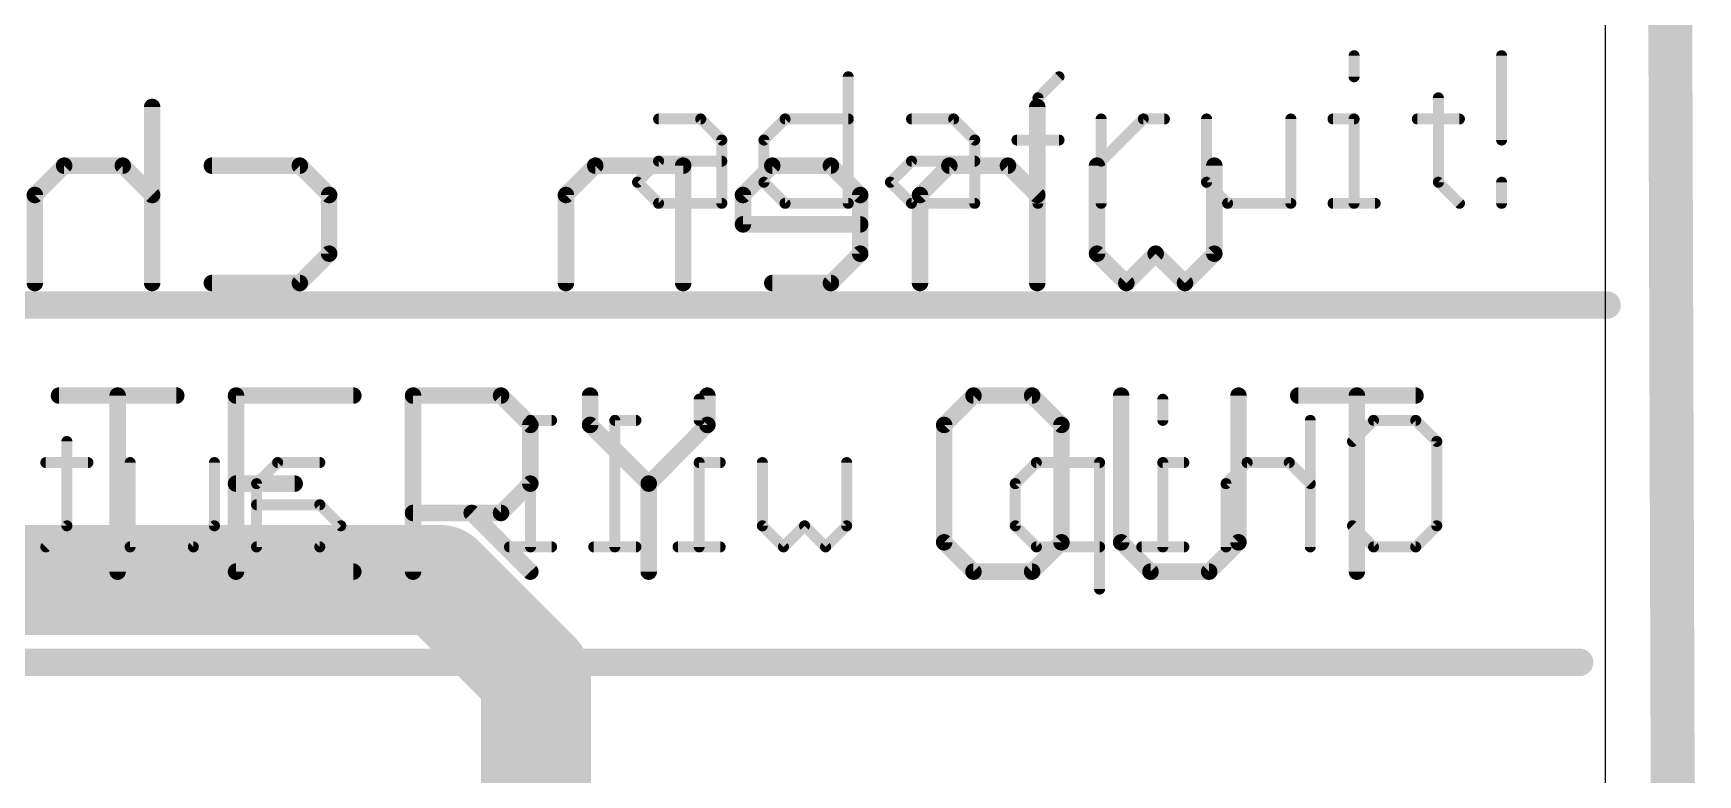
# Model space of a CAD drawing. Extents: x -0.7 to 44.7, y -0.3 to 41.4.
# Drawn here: x 29.26 to 44.65, y 9.12 to 15.97 of the extents above; entities that cross this region are included whole.
import ezdxf

# ---------------------------------------------------------------- set-up
doc = ezdxf.new("R2010")
doc.units = 0
for name, color, linetype in [('1', 12, 'CONTINUOUS'), ('16', 132, 'CONTINUOUS'), ('20', 53, 'CONTINUOUS'), ('21', 40, 'CONTINUOUS'), ('22', 6, 'CONTINUOUS')]:
    doc.layers.add(name, color=color, linetype=linetype)

msp = doc.modelspace()

# ---------------------------------------------------------------- linework, layer by layer
at = {"layer": '1'}
for points, const_width in [([(44.323, 40.64), (44.45, 0)], 0.4064), ([(26.289, 10.922), (33.02, 10.922)], 1.016), ([(33.02, 10.922), (33.909, 10.033)], 1.016), ([(33.909, 10.033), (33.909, 3.859)], 1.016)]:
    msp.add_lwpolyline(points, dxfattribs=dict(at, const_width=const_width))
at = {"layer": '1', "const_width": 0.508}
for points in [[(33.1996, 11.1016, 1), (32.8404, 10.7424)], [(33.02, 10.668, 1), (33.02, 11.176)], [(34.163, 10.033, 1), (33.655, 10.033)], [(33.7294, 9.8534, 1), (34.0886, 10.2126)]]:
    msp.add_lwpolyline(points, format="xyb", dxfattribs=at)
at = {"layer": '16', "const_width": 0.4064}
msp.add_lwpolyline([(44.323, 40.64), (44.45, 0)], dxfattribs=at)
at = {"layer": '20'}
msp.add_line((43.8, 3.213), (43.8, 37.427), dxfattribs=at)
at = {"layer": '21'}
for points, const_width in [([(41.4754, 15.7661), (41.4754, 15.5712)], 0.1016), ([(42.8397, 15.7661), (42.8397, 14.9865)], 0.1016), ([(36.7978, 15.5712), (36.7978, 14.4018)], 0.1016), ([(38.5519, 15.3763), (38.7468, 15.5712)], 0.1016), ([(38.5519, 14.4018), (38.5519, 15.3763)], 0.1016), ([(42.255, 15.3763), (42.255, 14.5967)], 0.1016), ([(35.0437, 15.1814), (35.4335, 15.1814)], 0.1016), ([(35.4335, 15.1814), (35.6284, 14.9865)], 0.1016), ([(36.0182, 14.9865), (36.2131, 15.1814)], 0.1016), ([(36.2131, 15.1814), (36.7978, 15.1814)], 0.1016), ([(37.3825, 15.1814), (37.7723, 15.1814)], 0.1016), ([(37.7723, 15.1814), (37.9672, 14.9865)], 0.1016), ([(39.1366, 14.4018), (39.1366, 15.1814)], 0.1016), ([(39.1366, 14.7916), (39.5264, 15.1814)], 0.1016), ([(39.5264, 15.1814), (39.7213, 15.1814)], 0.1016), ([(40.1111, 15.1814), (40.1111, 14.5967)], 0.1016), ([(40.8907, 14.4018), (40.8907, 15.1814)], 0.1016), ([(41.2805, 15.1814), (41.4754, 15.1814)], 0.1016), ([(41.4754, 15.1814), (41.4754, 14.4018)], 0.1016), ([(42.0601, 15.1814), (42.4499, 15.1814)], 0.1016), ([(35.6284, 14.9865), (35.6284, 14.4018)], 0.1016), ([(36.0182, 14.5967), (36.0182, 14.9865)], 0.1016), ([(37.9672, 14.9865), (37.9672, 14.4018)], 0.1016), ([(38.357, 14.9865), (38.7468, 14.9865)], 0.1016), ([(34.8488, 14.5967), (35.0437, 14.7916)], 0.1016), ([(35.0437, 14.7916), (35.6284, 14.7916)], 0.1016), ([(37.1876, 14.5967), (37.3825, 14.7916)], 0.1016), ([(37.3825, 14.7916), (37.9672, 14.7916)], 0.1016), ([(35.0437, 14.4018), (34.8488, 14.5967)], 0.1016), ([(36.2131, 14.4018), (36.0182, 14.5967)], 0.1016), ([(37.3825, 14.4018), (37.1876, 14.5967)], 0.1016), ([(40.1111, 14.5967), (40.306, 14.4018)], 0.1016), ([(42.255, 14.5967), (42.4499, 14.4018)], 0.1016), ([(42.8397, 14.5967), (42.8397, 14.4018)], 0.1016), ([(35.6284, 14.4018), (35.0437, 14.4018)], 0.1016), ([(36.7978, 14.4018), (36.2131, 14.4018)], 0.1016), ([(37.9672, 14.4018), (37.3825, 14.4018)], 0.1016), ([(40.306, 14.4018), (40.8907, 14.4018)], 0.1016), ([(41.2805, 14.4018), (41.6703, 14.4018)], 0.1016), ([(22.225, 13.462), (43.815, 13.462)], 0.254), ([(29.4987, 12.6252), (30.5833, 12.6252)], 0.1524), ([(30.041, 10.9982), (30.041, 12.6252)], 0.1524), ([(32.2205, 12.6252), (31.1358, 12.6252)], 0.1524), ([(31.1358, 12.6252), (31.1358, 10.9982)], 0.1524), ([(32.773, 10.9982), (32.773, 12.6252)], 0.1524), ([(32.773, 12.6252), (33.5865, 12.6252)], 0.1524), ([(33.5865, 12.6252), (33.8576, 12.354)], 0.1524), ([(34.4101, 12.6252), (34.4101, 12.354)], 0.1524), ([(35.4948, 12.354), (35.4948, 12.6252)], 0.1524), ([(37.9556, 12.6252), (37.6845, 12.354)], 0.1524), ([(38.4979, 12.6252), (37.9556, 12.6252)], 0.1524), ([(38.7691, 12.354), (38.4979, 12.6252)], 0.1524), ([(39.3216, 12.6252), (39.3216, 11.2694)], 0.1524), ([(40.4063, 11.2694), (40.4063, 12.6252)], 0.1524), ([(40.9588, 12.6252), (42.0434, 12.6252)], 0.1524), ([(41.5011, 10.9982), (41.5011, 12.6252)], 0.1524), ([(33.8576, 12.354), (33.8576, 11.8117)], 0.1524), ([(34.4101, 12.354), (34.9525, 11.8117)], 0.1524), ([(34.9525, 11.8117), (35.4948, 12.354)], 0.1524), ([(37.6845, 12.354), (37.6845, 11.2694)], 0.1524), ([(38.7691, 11.2694), (38.7691, 12.354)], 0.1524), ([(31.1358, 11.8117), (31.6782, 11.8117)], 0.1524), ([(33.8576, 11.8117), (33.5865, 11.5405)], 0.1524), ([(34.9525, 11.8117), (34.9525, 10.9982)], 0.1524), ([(33.5865, 11.5405), (32.773, 11.5405)], 0.1524), ([(33.3153, 11.5405), (33.8576, 10.9982)], 0.1524), ([(37.6845, 11.2694), (37.9556, 10.9982)], 0.1524), ([(38.4979, 10.9982), (38.7691, 11.2694)], 0.1524), ([(39.3216, 11.2694), (39.5928, 10.9982)], 0.1524), ([(40.1351, 10.9982), (40.4063, 11.2694)], 0.1524), ([(31.1358, 10.9982), (32.2205, 10.9982)], 0.1524), ([(37.9556, 10.9982), (38.4979, 10.9982)], 0.1524), ([(39.5928, 10.9982), (40.1351, 10.9982)], 0.1524), ([(22.225, 10.16), (43.561, 10.16)], 0.254)]:
    msp.add_lwpolyline(points, dxfattribs=dict(at, const_width=const_width))
for points, const_width in [([(41.5008, 15.7661, 1), (41.45, 15.7661)], 0.0508), ([(42.8651, 15.7661, 1), (42.8143, 15.7661)], 0.0508), ([(36.8232, 15.5712, 1), (36.7724, 15.5712)], 0.0508), ([(38.7647, 15.5532, 1), (38.7288, 15.5892)], 0.0508), ([(41.45, 15.5712, 1), (41.5008, 15.5712)], 0.0508), ([(38.5339, 15.3943, 1), (38.5698, 15.3583)], 0.0508), ([(38.5773, 15.3763, 1), (38.5265, 15.3763)], 0.0508), ([(42.2804, 15.3763, 1), (42.2296, 15.3763)], 0.0508), ([(35.0437, 15.2068, 1), (35.0437, 15.156)], 0.0508), ([(35.4515, 15.1994, 1), (35.4155, 15.1634)], 0.0508), ([(35.4335, 15.156, 1), (35.4335, 15.2068)], 0.0508), ([(36.2131, 15.2068, 1), (36.2131, 15.156)], 0.0508), ([(36.2311, 15.1634, 1), (36.1951, 15.1994)], 0.0508), ([(36.7978, 15.156, 1), (36.7978, 15.2068)], 0.0508), ([(37.3825, 15.2068, 1), (37.3825, 15.156)], 0.0508), ([(37.7903, 15.1994, 1), (37.7543, 15.1634)], 0.0508), ([(37.7723, 15.156, 1), (37.7723, 15.2068)], 0.0508), ([(39.162, 15.1814, 1), (39.1112, 15.1814)], 0.0508), ([(39.5264, 15.2068, 1), (39.5264, 15.156)], 0.0508), ([(39.5443, 15.1634, 1), (39.5084, 15.1994)], 0.0508), ([(39.7213, 15.156, 1), (39.7213, 15.2068)], 0.0508), ([(40.1365, 15.1814, 1), (40.0857, 15.1814)], 0.0508), ([(40.9161, 15.1814, 1), (40.8653, 15.1814)], 0.0508), ([(41.2805, 15.2068, 1), (41.2805, 15.156)], 0.0508), ([(41.5008, 15.1814, 1), (41.45, 15.1814)], 0.0508), ([(41.4754, 15.156, 1), (41.4754, 15.2068)], 0.0508), ([(42.0601, 15.2068, 1), (42.0601, 15.156)], 0.0508), ([(42.4499, 15.156, 1), (42.4499, 15.2068)], 0.0508), ([(35.6538, 14.9865, 1), (35.603, 14.9865)], 0.0508), ([(35.6104, 14.9685, 1), (35.6464, 15.0045)], 0.0508), ([(36.0002, 15.0045, 1), (36.0362, 14.9685)], 0.0508), ([(36.0436, 14.9865, 1), (35.9928, 14.9865)], 0.0508), ([(37.9926, 14.9865, 1), (37.9418, 14.9865)], 0.0508), ([(37.9492, 14.9685, 1), (37.9852, 15.0045)], 0.0508), ([(38.357, 15.0119, 1), (38.357, 14.9611)], 0.0508), ([(38.7468, 14.9611, 1), (38.7468, 15.0119)], 0.0508), ([(42.8143, 14.9865, 1), (42.8651, 14.9865)], 0.0508), ([(35.0437, 14.817, 1), (35.0437, 14.7662)], 0.0508), ([(35.0617, 14.7736, 1), (35.0257, 14.8096)], 0.0508), ([(35.6284, 14.7662, 1), (35.6284, 14.817)], 0.0508), ([(37.3825, 14.817, 1), (37.3825, 14.7662)], 0.0508), ([(37.4005, 14.7736, 1), (37.3645, 14.8096)], 0.0508), ([(37.9672, 14.7662, 1), (37.9672, 14.817)], 0.0508), ([(39.1186, 14.8096, 1), (39.1545, 14.7736)], 0.0508), ([(34.8668, 14.6147, 1), (34.8308, 14.5787)], 0.0508), ([(34.8308, 14.6147, 1), (34.8668, 14.5787)], 0.0508), ([(36.0362, 14.6147, 1), (36.0002, 14.5787)], 0.0508), ([(37.2056, 14.6147, 1), (37.1696, 14.5787)], 0.0508), ([(37.1696, 14.6147, 1), (37.2056, 14.5787)], 0.0508), ([(40.129, 14.6147, 1), (40.0931, 14.5787)], 0.0508), ([(42.2729, 14.6147, 1), (42.237, 14.5787)], 0.0508), ([(42.8651, 14.5967, 1), (42.8143, 14.5967)], 0.0508), ([(35.9928, 14.5967, 1), (36.0436, 14.5967)], 0.0508), ([(40.0857, 14.5967, 1), (40.1365, 14.5967)], 0.0508), ([(42.2296, 14.5967, 1), (42.2804, 14.5967)], 0.0508), ([(35.0437, 14.4272, 1), (35.0437, 14.3764)], 0.0508), ([(35.0257, 14.3838, 1), (35.0617, 14.4198)], 0.0508), ([(35.603, 14.4018, 1), (35.6538, 14.4018)], 0.0508), ([(35.6284, 14.3764, 1), (35.6284, 14.4272)], 0.0508), ([(36.2131, 14.4272, 1), (36.2131, 14.3764)], 0.0508), ([(36.1951, 14.3838, 1), (36.2311, 14.4198)], 0.0508), ([(36.7724, 14.4018, 1), (36.8232, 14.4018)], 0.0508), ([(36.7978, 14.3764, 1), (36.7978, 14.4272)], 0.0508), ([(37.3825, 14.4272, 1), (37.3825, 14.3764)], 0.0508), ([(37.3645, 14.3838, 1), (37.4005, 14.4198)], 0.0508), ([(37.9418, 14.4018, 1), (37.9926, 14.4018)], 0.0508), ([(37.9672, 14.3764, 1), (37.9672, 14.4272)], 0.0508), ([(38.5265, 14.4018, 1), (38.5773, 14.4018)], 0.0508), ([(39.1112, 14.4018, 1), (39.162, 14.4018)], 0.0508), ([(40.306, 14.4272, 1), (40.306, 14.3764)], 0.0508), ([(40.288, 14.3838, 1), (40.3239, 14.4198)], 0.0508), ([(40.8653, 14.4018, 1), (40.9161, 14.4018)], 0.0508), ([(40.8907, 14.3764, 1), (40.8907, 14.4272)], 0.0508), ([(41.2805, 14.4272, 1), (41.2805, 14.3764)], 0.0508), ([(41.45, 14.4018, 1), (41.5008, 14.4018)], 0.0508), ([(41.6703, 14.3764, 1), (41.6703, 14.4272)], 0.0508), ([(42.4319, 14.3838, 1), (42.4678, 14.4198)], 0.0508), ([(42.8143, 14.4018, 1), (42.8651, 14.4018)], 0.0508), ([(43.815, 13.3985, 1), (43.815, 13.5255)], 0.127), ([(29.4987, 12.6633, 1), (29.4987, 12.5871)], 0.0762), ([(30.0791, 12.6252, 1), (30.0029, 12.6252)], 0.0762), ([(30.5833, 12.5871, 1), (30.5833, 12.6633)], 0.0762), ([(31.1358, 12.6633, 1), (31.1358, 12.5871)], 0.0762), ([(31.1739, 12.6252, 1), (31.0977, 12.6252)], 0.0762), ([(32.2205, 12.5871, 1), (32.2205, 12.6633)], 0.0762), ([(32.8111, 12.6252, 1), (32.7349, 12.6252)], 0.0762), ([(32.773, 12.6633, 1), (32.773, 12.5871)], 0.0762), ([(33.6134, 12.6521, 1), (33.5595, 12.5982)], 0.0762), ([(33.5865, 12.5871, 1), (33.5865, 12.6633)], 0.0762), ([(34.4482, 12.6252, 1), (34.372, 12.6252)], 0.0762), ([(35.5329, 12.6252, 1), (35.4567, 12.6252)], 0.0762), ([(37.9556, 12.6633, 1), (37.9556, 12.5871)], 0.0762), ([(37.9826, 12.5982, 1), (37.9287, 12.6521)], 0.0762), ([(38.5249, 12.6521, 1), (38.471, 12.5982)], 0.0762), ([(38.4979, 12.5871, 1), (38.4979, 12.6633)], 0.0762), ([(39.3597, 12.6252, 1), (39.2835, 12.6252)], 0.0762), ([(40.4444, 12.6252, 1), (40.3682, 12.6252)], 0.0762), ([(40.9588, 12.6633, 1), (40.9588, 12.5871)], 0.0762), ([(41.5392, 12.6252, 1), (41.463, 12.6252)], 0.0762), ([(42.0434, 12.5871, 1), (42.0434, 12.6633)], 0.0762), ([(33.8957, 12.354, 1), (33.8195, 12.354)], 0.0762), ([(33.8307, 12.3271, 1), (33.8846, 12.381)], 0.0762), ([(34.4371, 12.381, 1), (34.3832, 12.3271)], 0.0762), ([(34.372, 12.354, 1), (34.4482, 12.354)], 0.0762), ([(35.4567, 12.354, 1), (35.5329, 12.354)], 0.0762), ([(35.5217, 12.3271, 1), (35.4679, 12.381)], 0.0762), ([(37.6575, 12.381, 1), (37.7114, 12.3271)], 0.0762), ([(37.7226, 12.354, 1), (37.6464, 12.354)], 0.0762), ([(38.8072, 12.354, 1), (38.731, 12.354)], 0.0762), ([(38.7422, 12.3271, 1), (38.796, 12.381)], 0.0762), ([(31.1358, 11.8498, 1), (31.1358, 11.7736)], 0.0762), ([(31.6782, 11.7736, 1), (31.6782, 11.8498)], 0.0762), ([(33.8846, 11.7848, 1), (33.8307, 11.8386)], 0.0762), ([(34.9906, 11.8117, 1), (34.9144, 11.8117)], 0.0762), ([(34.9255, 11.8386, 1), (34.9794, 11.7848)], 0.0762), ([(34.9255, 11.7848, 1), (34.9794, 11.8386)], 0.0762), ([(33.8195, 11.8117, 1), (33.8957, 11.8117)], 0.0762), ([(32.773, 11.5786, 1), (32.773, 11.5024)], 0.0762), ([(33.3423, 11.5675, 1), (33.2884, 11.5136)], 0.0762), ([(33.5595, 11.5675, 1), (33.6134, 11.5136)], 0.0762), ([(33.5865, 11.5024, 1), (33.5865, 11.5786)], 0.0762), ([(37.7114, 11.2963, 1), (37.6575, 11.2424)], 0.0762), ([(37.6464, 11.2694, 1), (37.7226, 11.2694)], 0.0762), ([(38.731, 11.2694, 1), (38.8072, 11.2694)], 0.0762), ([(38.796, 11.2424, 1), (38.7422, 11.2963)], 0.0762), ([(39.3485, 11.2963, 1), (39.2947, 11.2424)], 0.0762), ([(39.2835, 11.2694, 1), (39.3597, 11.2694)], 0.0762), ([(40.3682, 11.2694, 1), (40.4444, 11.2694)], 0.0762), ([(40.4332, 11.2424, 1), (40.3793, 11.2963)], 0.0762), ([(30.0029, 10.9982, 1), (30.0791, 10.9982)], 0.0762), ([(31.1358, 11.0363, 1), (31.1358, 10.9601)], 0.0762), ([(31.0977, 10.9982, 1), (31.1739, 10.9982)], 0.0762), ([(32.2205, 10.9601, 1), (32.2205, 11.0363)], 0.0762), ([(32.7349, 10.9982, 1), (32.8111, 10.9982)], 0.0762), ([(33.8307, 10.9713, 1), (33.8846, 11.0251)], 0.0762), ([(34.9144, 10.9982, 1), (34.9906, 10.9982)], 0.0762), ([(37.9556, 11.0363, 1), (37.9556, 10.9601)], 0.0762), ([(37.9287, 10.9713, 1), (37.9826, 11.0251)], 0.0762), ([(38.471, 11.0251, 1), (38.5249, 10.9713)], 0.0762), ([(38.4979, 10.9601, 1), (38.4979, 11.0363)], 0.0762), ([(39.5928, 11.0363, 1), (39.5928, 10.9601)], 0.0762), ([(39.5658, 10.9713, 1), (39.6197, 11.0251)], 0.0762), ([(40.1082, 11.0251, 1), (40.162, 10.9713)], 0.0762), ([(40.1351, 10.9601, 1), (40.1351, 11.0363)], 0.0762), ([(41.463, 10.9982, 1), (41.5392, 10.9982)], 0.0762), ([(43.561, 10.0965, 1), (43.561, 10.2235)], 0.127)]:
    msp.add_lwpolyline(points, format="xyb", dxfattribs=dict(at, const_width=const_width))
at = {"layer": '22'}
for points, const_width in [([(30.3599, 15.2922), (30.3599, 13.6652)], 0.1524), ([(38.5456, 15.2922), (38.5456, 13.6652)], 0.1524), ([(29.5464, 14.7499), (29.2752, 14.4787)], 0.1524), ([(30.0887, 14.7499), (29.5464, 14.7499)], 0.1524), ([(30.3599, 14.4787), (30.0887, 14.7499)], 0.1524), ([(30.9124, 14.7499), (31.7259, 14.7499)], 0.1524), ([(31.7259, 14.7499), (31.997, 14.4787)], 0.1524), ([(34.4578, 14.7499), (34.1867, 14.4787)], 0.1524), ([(35.2713, 14.7499), (34.4578, 14.7499)], 0.1524), ([(35.2713, 13.6652), (35.2713, 14.7499)], 0.1524), ([(36.095, 14.7499), (35.8238, 14.4787)], 0.1524), ([(36.6373, 14.7499), (36.095, 14.7499)], 0.1524), ([(36.9085, 14.4787), (36.6373, 14.7499)], 0.1524), ([(37.7322, 14.7499), (37.461, 14.4787)], 0.1524), ([(38.2745, 14.7499), (37.7322, 14.7499)], 0.1524), ([(38.5456, 14.4787), (38.2745, 14.7499)], 0.1524), ([(39.0981, 13.9364), (39.0981, 14.7499)], 0.1524), ([(40.1828, 14.7499), (40.1828, 13.9364)], 0.1524), ([(29.2752, 14.4787), (29.2752, 13.6652)], 0.1524), ([(31.997, 14.4787), (31.997, 13.9364)], 0.1524), ([(34.1867, 14.4787), (34.1867, 13.6652)], 0.1524), ([(35.8238, 14.4787), (35.8238, 14.2075)], 0.1524), ([(36.9085, 13.9364), (36.9085, 14.4787)], 0.1524), ([(37.461, 14.4787), (37.461, 13.6652)], 0.1524), ([(35.8238, 14.2075), (36.9085, 14.2075)], 0.1524), ([(31.997, 13.9364), (31.7259, 13.6652)], 0.1524), ([(36.6373, 13.6652), (36.9085, 13.9364)], 0.1524), ([(39.3693, 13.6652), (39.0981, 13.9364)], 0.1524), ([(39.6405, 13.9364), (39.3693, 13.6652)], 0.1524), ([(39.9116, 13.6652), (39.6405, 13.9364)], 0.1524), ([(40.1828, 13.9364), (39.9116, 13.6652)], 0.1524), ([(31.7259, 13.6652), (30.9124, 13.6652)], 0.1524), ([(36.095, 13.6652), (36.6373, 13.6652)], 0.1524), ([(35.4187, 12.5911), (35.4187, 12.3962)], 0.1016), ([(39.7065, 12.5911), (39.7065, 12.3962)], 0.1016), ([(34.0544, 12.3962), (33.8595, 12.3962)], 0.1016), ([(33.8595, 12.3962), (33.8595, 11.2268)], 0.1016), ([(34.834, 12.3962), (34.6391, 12.3962)], 0.1016), ([(34.6391, 12.3962), (34.6391, 11.2268)], 0.1016), ([(41.0708, 12.3962), (41.0708, 11.2268)], 0.1016), ([(41.4606, 12.2013), (41.6555, 12.3962)], 0.1016), ([(41.6555, 12.3962), (42.0453, 12.3962)], 0.1016), ([(42.0453, 12.3962), (42.2402, 12.2013)], 0.1016), ([(29.5717, 12.2013), (29.5717, 11.4217)], 0.1016), ([(42.2402, 12.2013), (42.2402, 11.4217)], 0.1016), ([(29.7666, 12.0064), (29.3768, 12.0064)], 0.1016), ([(30.1564, 11.2268), (30.1564, 12.0064)], 0.1016), ([(30.936, 12.0064), (30.936, 11.4217)], 0.1016), ([(31.5207, 12.0064), (31.3258, 11.8115)], 0.1016), ([(31.9105, 12.0064), (31.5207, 12.0064)], 0.1016), ([(35.6136, 12.0064), (35.4187, 12.0064)], 0.1016), ([(35.4187, 12.0064), (35.4187, 11.2268)], 0.1016), ([(36.0034, 11.4217), (36.0034, 12.0064)], 0.1016), ([(36.783, 12.0064), (36.783, 11.4217)], 0.1016), ([(38.5371, 12.0064), (38.3422, 11.8115)], 0.1016), ([(39.1218, 12.0064), (38.5371, 12.0064)], 0.1016), ([(39.1218, 10.837), (39.1218, 12.0064)], 0.1016), ([(39.9014, 12.0064), (39.7065, 12.0064)], 0.1016), ([(39.7065, 12.0064), (39.7065, 11.2268)], 0.1016), ([(40.4861, 12.0064), (40.2912, 11.8115)], 0.1016), ([(40.8759, 12.0064), (40.4861, 12.0064)], 0.1016), ([(41.0708, 11.8115), (40.8759, 12.0064)], 0.1016), ([(31.3258, 11.8115), (31.3258, 11.2268)], 0.1016), ([(38.3422, 11.8115), (38.3422, 11.4217)], 0.1016), ([(40.2912, 11.8115), (40.2912, 11.2268)], 0.1016), ([(31.9105, 11.6166), (31.3258, 11.6166)], 0.1016), ([(32.1054, 11.4217), (31.9105, 11.6166)], 0.1016), ([(29.5717, 11.4217), (29.3768, 11.2268)], 0.1016), ([(30.936, 11.4217), (30.7411, 11.2268)], 0.1016), ([(31.9105, 11.2268), (32.1054, 11.4217)], 0.1016), ([(36.1983, 11.2268), (36.0034, 11.4217)], 0.1016), ([(36.3932, 11.4217), (36.1983, 11.2268)], 0.1016), ([(36.5881, 11.2268), (36.3932, 11.4217)], 0.1016), ([(36.783, 11.4217), (36.5881, 11.2268)], 0.1016), ([(38.3422, 11.4217), (38.5371, 11.2268)], 0.1016), ([(41.6555, 11.2268), (41.4606, 11.4217)], 0.1016), ([(42.2402, 11.4217), (42.0453, 11.2268)], 0.1016), ([(30.7411, 11.2268), (30.1564, 11.2268)], 0.1016), ([(31.3258, 11.2268), (31.9105, 11.2268)], 0.1016), ([(34.0544, 11.2268), (33.6646, 11.2268)], 0.1016), ([(34.834, 11.2268), (34.4442, 11.2268)], 0.1016), ([(35.6136, 11.2268), (35.2238, 11.2268)], 0.1016), ([(38.5371, 11.2268), (39.1218, 11.2268)], 0.1016), ([(39.9014, 11.2268), (39.5116, 11.2268)], 0.1016), ([(42.0453, 11.2268), (41.6555, 11.2268)], 0.1016)]:
    msp.add_lwpolyline(points, dxfattribs=dict(at, const_width=const_width))
for points, const_width in [([(30.398, 15.2922, 1), (30.3218, 15.2922)], 0.0762), ([(38.5837, 15.2922, 1), (38.5075, 15.2922)], 0.0762), ([(29.5464, 14.788, 1), (29.5464, 14.7118)], 0.0762), ([(29.5733, 14.7229, 1), (29.5194, 14.7768)], 0.0762), ([(30.1156, 14.7768, 1), (30.0618, 14.7229)], 0.0762), ([(30.0887, 14.7118, 1), (30.0887, 14.788)], 0.0762), ([(30.9124, 14.788, 1), (30.9124, 14.7118)], 0.0762), ([(31.7528, 14.7768, 1), (31.6989, 14.7229)], 0.0762), ([(31.7259, 14.7118, 1), (31.7259, 14.788)], 0.0762), ([(34.4578, 14.788, 1), (34.4578, 14.7118)], 0.0762), ([(34.4848, 14.7229, 1), (34.4309, 14.7768)], 0.0762), ([(35.3094, 14.7499, 1), (35.2332, 14.7499)], 0.0762), ([(35.2713, 14.7118, 1), (35.2713, 14.788)], 0.0762), ([(36.095, 14.788, 1), (36.095, 14.7118)], 0.0762), ([(36.1219, 14.7229, 1), (36.0681, 14.7768)], 0.0762), ([(36.6643, 14.7768, 1), (36.6104, 14.7229)], 0.0762), ([(36.6373, 14.7118, 1), (36.6373, 14.788)], 0.0762), ([(37.7322, 14.788, 1), (37.7322, 14.7118)], 0.0762), ([(37.7591, 14.7229, 1), (37.7052, 14.7768)], 0.0762), ([(38.3014, 14.7768, 1), (38.2475, 14.7229)], 0.0762), ([(38.2745, 14.7118, 1), (38.2745, 14.788)], 0.0762), ([(39.1362, 14.7499, 1), (39.06, 14.7499)], 0.0762), ([(40.2209, 14.7499, 1), (40.1447, 14.7499)], 0.0762), ([(29.3133, 14.4787, 1), (29.2371, 14.4787)], 0.0762), ([(29.2483, 14.5056, 1), (29.3021, 14.4518)], 0.0762), ([(30.3329, 14.4518, 1), (30.3868, 14.5056)], 0.0762), ([(32.0351, 14.4787, 1), (31.9589, 14.4787)], 0.0762), ([(31.9701, 14.4518, 1), (32.024, 14.5056)], 0.0762), ([(34.2248, 14.4787, 1), (34.1486, 14.4787)], 0.0762), ([(34.1597, 14.5056, 1), (34.2136, 14.4518)], 0.0762), ([(35.8619, 14.4787, 1), (35.7857, 14.4787)], 0.0762), ([(35.7969, 14.5056, 1), (35.8508, 14.4518)], 0.0762), ([(36.9466, 14.4787, 1), (36.8704, 14.4787)], 0.0762), ([(36.8815, 14.4518, 1), (36.9354, 14.5056)], 0.0762), ([(37.4991, 14.4787, 1), (37.4229, 14.4787)], 0.0762), ([(37.434, 14.5056, 1), (37.4879, 14.4518)], 0.0762), ([(38.5187, 14.4518, 1), (38.5726, 14.5056)], 0.0762), ([(35.8238, 14.2456, 1), (35.8238, 14.1694)], 0.0762), ([(35.7857, 14.2075, 1), (35.8619, 14.2075)], 0.0762), ([(36.9085, 14.1694, 1), (36.9085, 14.2456)], 0.0762), ([(32.024, 13.9094, 1), (31.9701, 13.9633)], 0.0762), ([(36.9354, 13.9094, 1), (36.8815, 13.9633)], 0.0762), ([(39.1251, 13.9633, 1), (39.0712, 13.9094)], 0.0762), ([(39.6674, 13.9633, 1), (39.6135, 13.9094)], 0.0762), ([(39.6674, 13.9094, 1), (39.6135, 13.9633)], 0.0762), ([(40.2097, 13.9094, 1), (40.1559, 13.9633)], 0.0762), ([(31.9589, 13.9364, 1), (32.0351, 13.9364)], 0.0762), ([(36.8704, 13.9364, 1), (36.9466, 13.9364)], 0.0762), ([(39.06, 13.9364, 1), (39.1362, 13.9364)], 0.0762), ([(40.1447, 13.9364, 1), (40.2209, 13.9364)], 0.0762), ([(29.2371, 13.6652, 1), (29.3133, 13.6652)], 0.0762), ([(30.3218, 13.6652, 1), (30.398, 13.6652)], 0.0762), ([(30.9124, 13.7033, 1), (30.9124, 13.6271)], 0.0762), ([(31.6989, 13.6921, 1), (31.7528, 13.6383)], 0.0762), ([(31.7259, 13.6271, 1), (31.7259, 13.7033)], 0.0762), ([(34.1486, 13.6652, 1), (34.2248, 13.6652)], 0.0762), ([(35.2332, 13.6652, 1), (35.3094, 13.6652)], 0.0762), ([(36.095, 13.7033, 1), (36.095, 13.6271)], 0.0762), ([(36.6104, 13.6921, 1), (36.6643, 13.6383)], 0.0762), ([(36.6373, 13.6271, 1), (36.6373, 13.7033)], 0.0762), ([(37.4229, 13.6652, 1), (37.4991, 13.6652)], 0.0762), ([(38.5075, 13.6652, 1), (38.5837, 13.6652)], 0.0762), ([(39.3424, 13.6921, 1), (39.3962, 13.6383)], 0.0762), ([(39.3424, 13.6383, 1), (39.3962, 13.6921)], 0.0762), ([(39.8847, 13.6921, 1), (39.9386, 13.6383)], 0.0762), ([(39.8847, 13.6383, 1), (39.9386, 13.6921)], 0.0762), ([(35.4441, 12.5911, 1), (35.3933, 12.5911)], 0.0508), ([(39.7319, 12.5911, 1), (39.6811, 12.5911)], 0.0508), ([(33.8595, 12.4216, 1), (33.8595, 12.3708)], 0.0508), ([(33.8849, 12.3962, 1), (33.8341, 12.3962)], 0.0508), ([(34.0544, 12.3708, 1), (34.0544, 12.4216)], 0.0508), ([(34.6391, 12.4216, 1), (34.6391, 12.3708)], 0.0508), ([(34.6645, 12.3962, 1), (34.6137, 12.3962)], 0.0508), ([(34.834, 12.3708, 1), (34.834, 12.4216)], 0.0508), ([(35.3933, 12.3962, 1), (35.4441, 12.3962)], 0.0508), ([(39.6811, 12.3962, 1), (39.7319, 12.3962)], 0.0508), ([(41.0962, 12.3962, 1), (41.0454, 12.3962)], 0.0508), ([(41.6555, 12.4216, 1), (41.6555, 12.3708)], 0.0508), ([(41.6735, 12.3782, 1), (41.6375, 12.4142)], 0.0508), ([(42.0633, 12.4142, 1), (42.0273, 12.3782)], 0.0508), ([(42.0453, 12.3708, 1), (42.0453, 12.4216)], 0.0508), ([(29.5971, 12.2013, 1), (29.5463, 12.2013)], 0.0508), ([(41.4426, 12.2193, 1), (41.4786, 12.1833)], 0.0508), ([(42.2656, 12.2013, 1), (42.2148, 12.2013)], 0.0508), ([(42.2222, 12.1833, 1), (42.2582, 12.2193)], 0.0508), ([(29.3768, 12.0318, 1), (29.3768, 11.981)], 0.0508), ([(29.7666, 11.981, 1), (29.7666, 12.0318)], 0.0508), ([(30.1818, 12.0064, 1), (30.131, 12.0064)], 0.0508), ([(30.9614, 12.0064, 1), (30.9106, 12.0064)], 0.0508), ([(31.5207, 12.0318, 1), (31.5207, 11.981)], 0.0508), ([(31.5387, 11.9884, 1), (31.5028, 12.0244)], 0.0508), ([(31.9105, 11.981, 1), (31.9105, 12.0318)], 0.0508), ([(35.4187, 12.0318, 1), (35.4187, 11.981)], 0.0508), ([(35.4441, 12.0064, 1), (35.3933, 12.0064)], 0.0508), ([(35.6136, 11.981, 1), (35.6136, 12.0318)], 0.0508), ([(36.0288, 12.0064, 1), (35.978, 12.0064)], 0.0508), ([(36.8084, 12.0064, 1), (36.7576, 12.0064)], 0.0508), ([(38.5371, 12.0318, 1), (38.5371, 11.981)], 0.0508), ([(38.5551, 11.9884, 1), (38.5192, 12.0244)], 0.0508), ([(39.1472, 12.0064, 1), (39.0964, 12.0064)], 0.0508), ([(39.1218, 11.981, 1), (39.1218, 12.0318)], 0.0508), ([(39.7065, 12.0318, 1), (39.7065, 11.981)], 0.0508), ([(39.7319, 12.0064, 1), (39.6811, 12.0064)], 0.0508), ([(39.9014, 11.981, 1), (39.9014, 12.0318)], 0.0508), ([(40.4861, 12.0318, 1), (40.4861, 11.981)], 0.0508), ([(40.5041, 11.9884, 1), (40.4681, 12.0244)], 0.0508), ([(40.8939, 12.0244, 1), (40.8579, 11.9884)], 0.0508), ([(40.8759, 11.981, 1), (40.8759, 12.0318)], 0.0508), ([(31.3512, 11.8115, 1), (31.3004, 11.8115)], 0.0508), ([(31.3079, 11.8295, 1), (31.3438, 11.7935)], 0.0508), ([(38.3676, 11.8115, 1), (38.3168, 11.8115)], 0.0508), ([(38.3243, 11.8295, 1), (38.3602, 11.7935)], 0.0508), ([(40.2732, 11.8295, 1), (40.3092, 11.7935)], 0.0508), ([(40.3166, 11.8115, 1), (40.2658, 11.8115)], 0.0508), ([(41.0528, 11.7935, 1), (41.0888, 11.8295)], 0.0508), ([(31.3258, 11.642, 1), (31.3258, 11.5912)], 0.0508), ([(31.9285, 11.6346, 1), (31.8926, 11.5986)], 0.0508), ([(31.9105, 11.5912, 1), (31.9105, 11.642)], 0.0508), ([(29.5463, 11.4217, 1), (29.5971, 11.4217)], 0.0508), ([(29.5897, 11.4037, 1), (29.5538, 11.4397)], 0.0508), ([(30.9106, 11.4217, 1), (30.9614, 11.4217)], 0.0508), ([(30.954, 11.4037, 1), (30.9181, 11.4397)], 0.0508), ([(32.1234, 11.4037, 1), (32.0875, 11.4397)], 0.0508), ([(32.0875, 11.4037, 1), (32.1234, 11.4397)], 0.0508), ([(36.0214, 11.4397, 1), (35.9855, 11.4037)], 0.0508), ([(35.978, 11.4217, 1), (36.0288, 11.4217)], 0.0508), ([(36.4112, 11.4397, 1), (36.3753, 11.4037)], 0.0508), ([(36.4112, 11.4037, 1), (36.3753, 11.4397)], 0.0508), ([(36.7576, 11.4217, 1), (36.8084, 11.4217)], 0.0508), ([(36.801, 11.4037, 1), (36.7651, 11.4397)], 0.0508), ([(38.3602, 11.4397, 1), (38.3243, 11.4037)], 0.0508), ([(38.3168, 11.4217, 1), (38.3676, 11.4217)], 0.0508), ([(41.4786, 11.4397, 1), (41.4426, 11.4037)], 0.0508), ([(42.2148, 11.4217, 1), (42.2656, 11.4217)], 0.0508), ([(42.2582, 11.4037, 1), (42.2222, 11.4397)], 0.0508), ([(29.3589, 11.2448, 1), (29.3948, 11.2088)], 0.0508), ([(30.1564, 11.2522, 1), (30.1564, 11.2014)], 0.0508), ([(30.131, 11.2268, 1), (30.1818, 11.2268)], 0.0508), ([(30.7232, 11.2448, 1), (30.7591, 11.2088)], 0.0508), ([(30.7411, 11.2014, 1), (30.7411, 11.2522)], 0.0508), ([(31.3258, 11.2522, 1), (31.3258, 11.2014)], 0.0508), ([(31.3004, 11.2268, 1), (31.3512, 11.2268)], 0.0508), ([(31.8926, 11.2448, 1), (31.9285, 11.2088)], 0.0508), ([(31.9105, 11.2014, 1), (31.9105, 11.2522)], 0.0508), ([(33.6646, 11.2522, 1), (33.6646, 11.2014)], 0.0508), ([(33.8341, 11.2268, 1), (33.8849, 11.2268)], 0.0508), ([(34.0544, 11.2014, 1), (34.0544, 11.2522)], 0.0508), ([(34.4442, 11.2522, 1), (34.4442, 11.2014)], 0.0508), ([(34.6137, 11.2268, 1), (34.6645, 11.2268)], 0.0508), ([(34.834, 11.2014, 1), (34.834, 11.2522)], 0.0508), ([(35.2238, 11.2522, 1), (35.2238, 11.2014)], 0.0508), ([(35.3933, 11.2268, 1), (35.4441, 11.2268)], 0.0508), ([(35.6136, 11.2014, 1), (35.6136, 11.2522)], 0.0508), ([(36.1804, 11.2448, 1), (36.2163, 11.2088)], 0.0508), ([(36.1804, 11.2088, 1), (36.2163, 11.2448)], 0.0508), ([(36.5702, 11.2448, 1), (36.6061, 11.2088)], 0.0508), ([(36.5702, 11.2088, 1), (36.6061, 11.2448)], 0.0508), ([(38.5371, 11.2522, 1), (38.5371, 11.2014)], 0.0508), ([(38.5192, 11.2088, 1), (38.5551, 11.2448)], 0.0508), ([(39.1218, 11.2014, 1), (39.1218, 11.2522)], 0.0508), ([(39.5116, 11.2522, 1), (39.5116, 11.2014)], 0.0508), ([(39.6811, 11.2268, 1), (39.7319, 11.2268)], 0.0508), ([(39.9014, 11.2014, 1), (39.9014, 11.2522)], 0.0508), ([(40.2658, 11.2268, 1), (40.3166, 11.2268)], 0.0508), ([(41.0454, 11.2268, 1), (41.0962, 11.2268)], 0.0508), ([(41.6555, 11.2522, 1), (41.6555, 11.2014)], 0.0508), ([(41.6375, 11.2088, 1), (41.6735, 11.2448)], 0.0508), ([(42.0273, 11.2448, 1), (42.0633, 11.2088)], 0.0508), ([(42.0453, 11.2014, 1), (42.0453, 11.2522)], 0.0508), ([(39.0964, 10.837, 1), (39.1472, 10.837)], 0.0508)]:
    msp.add_lwpolyline(points, format="xyb", dxfattribs=dict(at, const_width=const_width))

doc.saveas('drawing.dxf')
